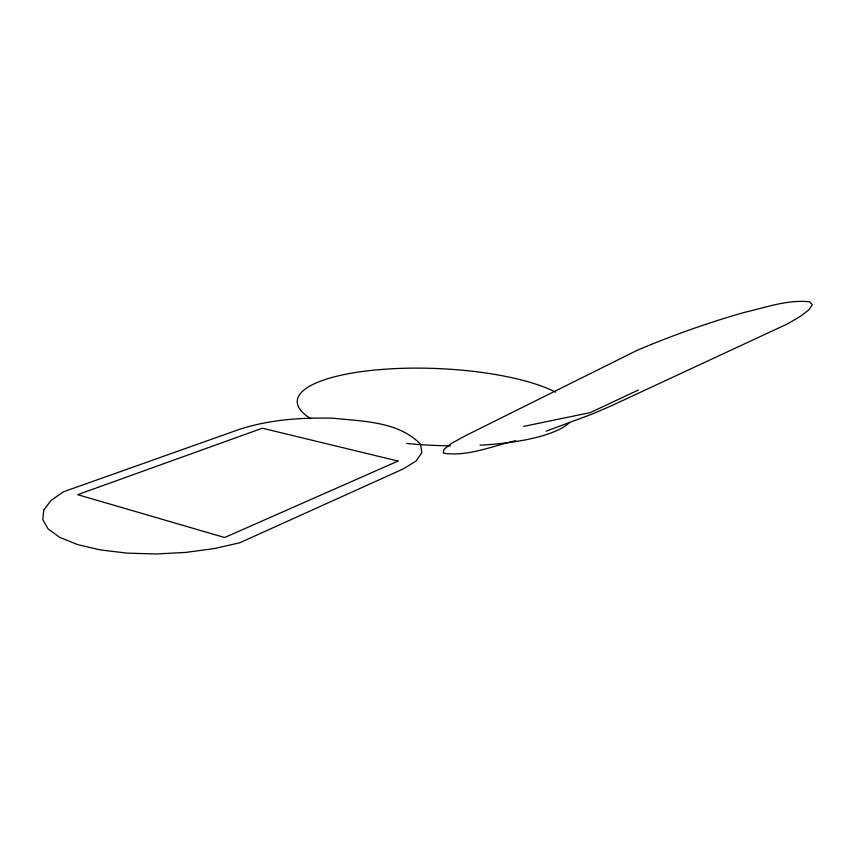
<?xml version="1.0" encoding="UTF-8"?>
<svg xmlns="http://www.w3.org/2000/svg" width="855" height="855" viewBox="0 0 855 855"><rect width="100%" height="100%" fill="white"/><g stroke="black" fill="none" stroke-linecap="round" stroke-linejoin="round"><path stroke-width="1.28" d="M638.461 389.976L590.313 412.602L523.698 426.389M546.056 431.187L592.697 413.884L612.415 405.302L787.541 323.874L800.686 316.147L809.14 309.638L812.25 304.743L809.578 301.783C787.124 299.442 765.161 307.672 743.561 312.599C707.288 323.008 671.677 335.641 636.964 350.422L465.419 435.729L451.29 443.531L443.873 449.452L443.35 453.171C467.771 456.869 492.127 446.107 515.693 440.678M569.451 422.659A138.863 38.454 2.4 0 1 480.018 445.188M450.478 445.818A138.863 38.454 2.4 0 1 406.595 443.456M310.803 418.726A138.863 38.454 2.4 0 1 370.803 370.471A138.863 38.454 2.4 0 1 555.568 392.124M43.819 509.986L42.75 519.584L48.062 528.892L59.765 537.378L77.463 544.539L100.292 549.904L127.01 553.121L156.059 553.987L185.695 552.426L214.156 548.6L239.828 542.765L403.207 468.925L416.064 461.08L421.846 452.658L420.542 444.237C398.355 421.301 362.809 421.408 333.119 418.223C301.612 417.411 269.635 419.57 239.486 429.328L63.345 491.849L50.894 500.603L43.819 509.986M398.056 461.069L224.651 537.528L77.666 494.671L262.389 428.205L398.056 461.069"/></g></svg>
